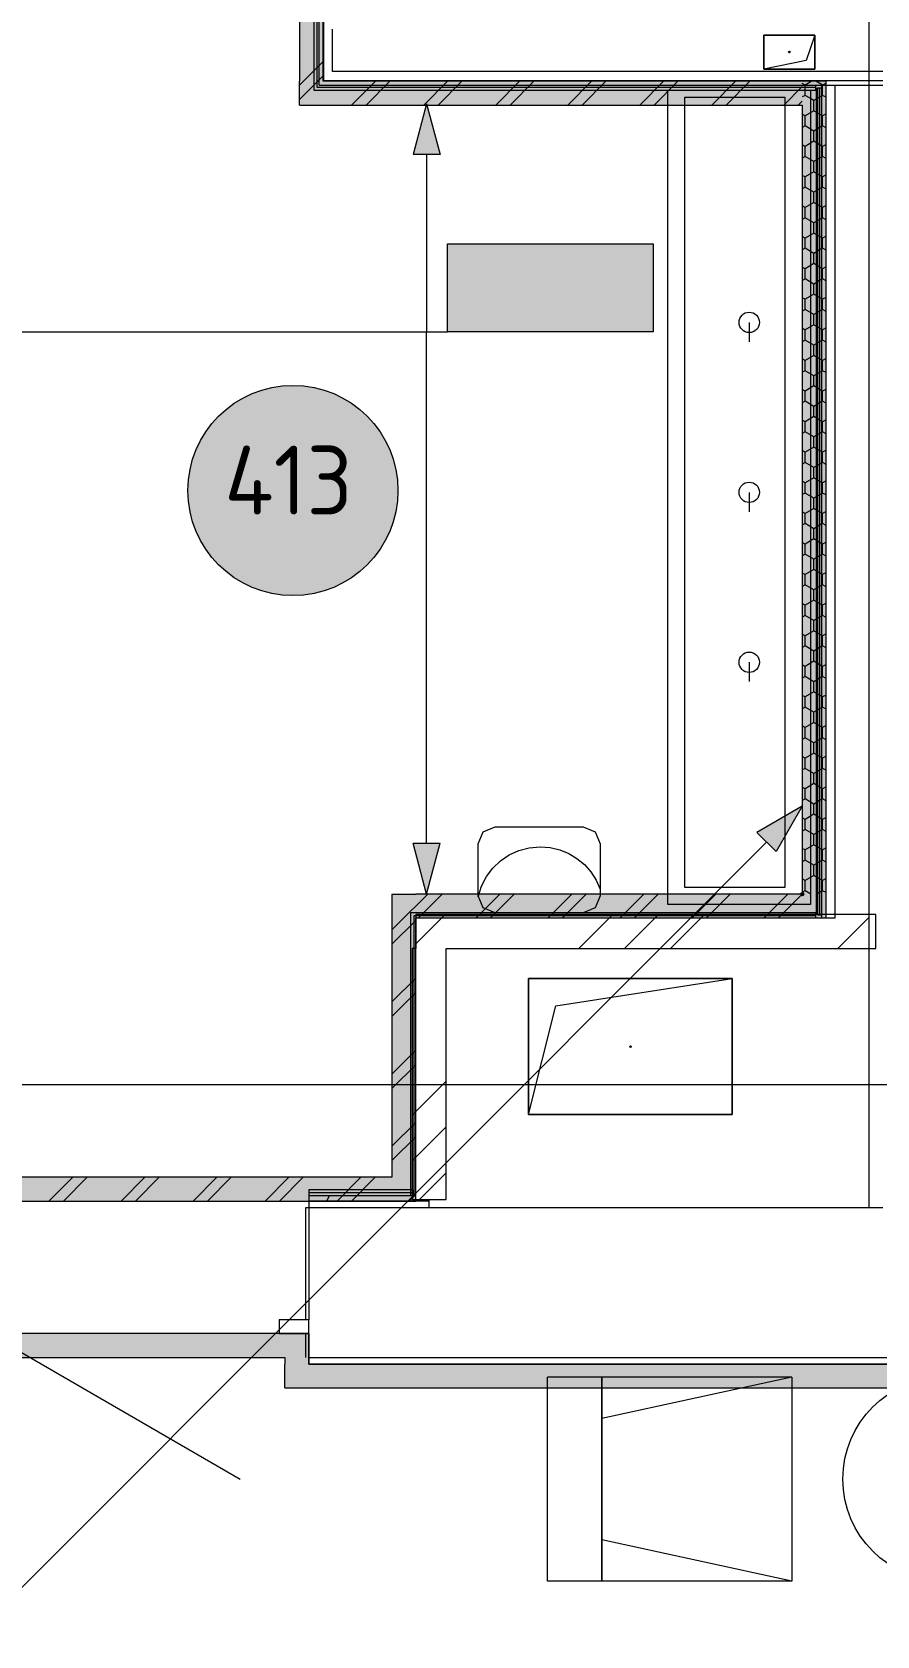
# Model space of a CAD drawing. Header units: millimetres. Extents: x 0 to 1189, y 0 to 841.
# Drawn here: x 694.48 to 719.36, y 401.15 to 448.33 of the extents above; entities that cross this region are included whole.
import ezdxf

# ---------------------------------------------------------------- set-up
doc = ezdxf.new("R2010")
doc.units = ezdxf.units.MM

msp = doc.modelspace()

# ---------------------------------------------------------------- hatches: boundary and pattern name
at = {"true_color": 0xcccccc}
h = msp.add_hatch(color=254, dxfattribs=at)
h.dxf.hatch_style = 2
h.paths.add_polyline_path([(702.350073, 448.677456), (703.050074, 448.677456), (703.050074, 446.887453), (702.350073, 446.887453)])
h = msp.add_hatch(color=254, dxfattribs=at)
h.dxf.hatch_style = 2
h.paths.add_polyline_path([(703.050074, 446.887453), (702.350073, 446.187452), (702.350073, 446.887453)])
h = msp.add_hatch(color=254, dxfattribs=at)
h.dxf.hatch_style = 2
h.paths.add_polyline_path([(703.050074, 446.887453), (703.050074, 446.187452), (702.350073, 446.187452)])
h = msp.add_hatch(color=254, dxfattribs=at)
h.dxf.hatch_style = 2
h.paths.add_polyline_path([(703.050074, 446.187452), (703.050074, 446.887453), (717.157096, 446.887453), (717.157096, 446.187452)])
at = {"true_color": 0xcae6ff}
h = msp.add_hatch(color=254, dxfattribs=at)
h.dxf.hatch_style = 2
h.paths.add_polyline_path([(717.157096, 446.187452), (717.157096, 446.887453), (717.857097, 446.887453)])
h = msp.add_hatch(color=254, dxfattribs=at)
h.dxf.hatch_style = 2
h.paths.add_polyline_path([(717.157096, 446.187452), (717.857097, 446.887453), (717.857097, 446.187452)])
at = {"true_color": 0x0077b0}
h = msp.add_hatch(color=144, dxfattribs=at)
h.dxf.hatch_style = 2
h.paths.add_polyline_path([(706.096079, 446.226452), (706.496079, 444.73345), (705.696078, 444.73345)])
at = {"true_color": 0xcae6ff}
h = msp.add_hatch(color=254, dxfattribs=at)
h.dxf.hatch_style = 2
h.paths.add_polyline_path([(717.157096, 446.187452), (717.857097, 446.187452), (717.857097, 422.973417), (717.157096, 422.973417)])
at = {"true_color": 0xffffff}
h = msp.add_hatch(color=7, dxfattribs=at)
h.dxf.hatch_style = 2
h.paths.add_polyline_path([(706.70908, 442.103446), (712.769089, 442.103446), (712.769089, 439.515442), (706.70908, 439.515442)])
h = msp.add_hatch(color=7, dxfattribs=at)
h.dxf.hatch_style = 2
h.paths.add_polyline_path([(706.70908, 442.103446), (712.769089, 442.103446), (712.769089, 439.515442), (706.70908, 439.515442)])
h = msp.add_hatch(color=7, dxfattribs=at)
h.dxf.hatch_style = 2
h.paths.add_polyline_path([(706.70908, 442.103446), (712.769089, 442.103446), (712.769089, 439.515442), (706.70908, 439.515442)])
at = {"true_color": 0x0077b0}
h = msp.add_hatch(color=144, dxfattribs=at)
h.dxf.hatch_style = 2
h.paths.add_polyline_path([(707.01273, 442.121523), (708.023107, 442.121523), (708.096832, 442.09596), (708.121775, 442.019548), (708.121775, 440.202191), (708.096832, 440.127433), (708.023107, 440.103524), (707.946695, 440.127433), (707.921133, 440.202191), (707.921133, 441.918125), (707.114153, 441.918125), (707.114153, 440.202191), (707.088866, 440.127433), (707.01273, 440.103524), (706.936593, 440.127433), (706.911306, 440.202191), (706.911306, 442.019548), (706.936593, 442.09596)])
h = msp.add_hatch(color=144, dxfattribs=at)
h.dxf.hatch_style = 2
h.paths.add_polyline_path([(707.01273, 442.121523), (708.023107, 442.121523), (708.096832, 442.09596), (708.121775, 442.019548), (708.121775, 440.202191), (708.096832, 440.127433), (708.023107, 440.103524), (707.946695, 440.127433), (707.921133, 440.202191), (707.921133, 441.918125), (707.114153, 441.918125), (707.114153, 440.202191), (707.088866, 440.127433), (707.01273, 440.103524), (706.936593, 440.127433), (706.911306, 440.202191), (706.911306, 442.019548), (706.936593, 442.09596)])
h = msp.add_hatch(color=144, dxfattribs=at)
h.dxf.hatch_style = 2
h.paths.add_polyline_path([(707.01273, 442.121523), (708.023107, 442.121523), (708.096832, 442.09596), (708.121775, 442.019548), (708.121775, 440.202191), (708.096832, 440.127433), (708.023107, 440.103524), (707.946695, 440.127433), (707.921133, 440.202191), (707.921133, 441.918125), (707.114153, 441.918125), (707.114153, 440.202191), (707.088866, 440.127433), (707.01273, 440.103524), (706.936593, 440.127433), (706.911306, 440.202191), (706.911306, 442.019548), (706.936593, 442.09596)])
h = msp.add_hatch(color=144, dxfattribs=at)
h.dxf.hatch_style = 2
h.paths.add_polyline_path([(708.52661, 440.202191), (708.52661, 442.019548), (708.551897, 442.09596), (708.628034, 442.121523), (708.704171, 442.09596), (708.729458, 442.019548), (708.729458, 441.313993), (709.536437, 441.313993), (709.536437, 442.019548), (709.561999, 442.09596), (709.638412, 442.121523), (709.712137, 442.09596), (709.737079, 442.019548), (709.737079, 440.202191), (709.712137, 440.127433), (709.638412, 440.103524), (709.561999, 440.127433), (709.536437, 440.202191), (709.536437, 441.111145), (708.729458, 441.111145), (708.729458, 440.202191), (708.704171, 440.127433), (708.628034, 440.103524), (708.551897, 440.127433)])
h = msp.add_hatch(color=144, dxfattribs=at)
h.dxf.hatch_style = 2
h.paths.add_polyline_path([(708.52661, 440.202191), (708.52661, 442.019548), (708.551897, 442.09596), (708.628034, 442.121523), (708.704171, 442.09596), (708.729458, 442.019548), (708.729458, 441.313993), (709.536437, 441.313993), (709.536437, 442.019548), (709.561999, 442.09596), (709.638412, 442.121523), (709.712137, 442.09596), (709.737079, 442.019548), (709.737079, 440.202191), (709.712137, 440.127433), (709.638412, 440.103524), (709.561999, 440.127433), (709.536437, 440.202191), (709.536437, 441.111145), (708.729458, 441.111145), (708.729458, 440.202191), (708.704171, 440.127433), (708.628034, 440.103524), (708.551897, 440.127433)])
h = msp.add_hatch(color=144, dxfattribs=at)
h.dxf.hatch_style = 2
h.paths.add_polyline_path([(708.52661, 440.202191), (708.52661, 442.019548), (708.551897, 442.09596), (708.628034, 442.121523), (708.704171, 442.09596), (708.729458, 442.019548), (708.729458, 441.313993), (709.536437, 441.313993), (709.536437, 442.019548), (709.561999, 442.09596), (709.638412, 442.121523), (709.712137, 442.09596), (709.737079, 442.019548), (709.737079, 440.202191), (709.712137, 440.127433), (709.638412, 440.103524), (709.561999, 440.127433), (709.536437, 440.202191), (709.536437, 441.111145), (708.729458, 441.111145), (708.729458, 440.202191), (708.704171, 440.127433), (708.628034, 440.103524), (708.551897, 440.127433)])
h = msp.add_hatch(color=144, dxfattribs=at)
h.dxf.hatch_style = 2
h.paths.add_polyline_path([(712.061661, 442.121523), (712.162094, 442.112488), (712.255345, 442.085212), (712.340637, 442.039435), (712.417195, 441.9749), (712.482161, 441.896817), (712.528885, 441.811189), (712.557109, 441.717706), (712.566574, 441.616059), (712.543423, 441.471847), (712.47397, 441.325568), (711.83897, 440.304166), (712.465151, 440.304166), (712.541287, 440.278604), (712.566574, 440.202191), (712.541287, 440.127433), (712.465151, 440.103524), (711.658172, 440.103524), (711.582035, 440.127433), (711.556748, 440.202191), (711.573285, 440.261723), (712.313015, 441.449592), (712.35098, 441.531998), (712.363727, 441.616059), (712.34223, 441.732985), (712.276084, 441.830481), (712.178588, 441.896627), (712.061661, 441.918125), (711.976964, 441.902294), (711.896297, 441.854735), (711.819351, 441.775343), (711.745815, 441.664014), (711.709435, 441.628461), (711.658172, 441.616059), (711.582035, 441.641621), (711.556748, 441.718033), (711.565016, 441.75717), (711.667112, 441.916652), (711.783573, 442.030504), (711.914917, 442.098777)])
h = msp.add_hatch(color=144, dxfattribs=at)
h.dxf.hatch_style = 2
h.paths.add_polyline_path([(712.061661, 442.121523), (712.162094, 442.112488), (712.255345, 442.085212), (712.340637, 442.039435), (712.417195, 441.9749), (712.482161, 441.896817), (712.528885, 441.811189), (712.557109, 441.717706), (712.566574, 441.616059), (712.543423, 441.471847), (712.47397, 441.325568), (711.83897, 440.304166), (712.465151, 440.304166), (712.541287, 440.278604), (712.566574, 440.202191), (712.541287, 440.127433), (712.465151, 440.103524), (711.658172, 440.103524), (711.582035, 440.127433), (711.556748, 440.202191), (711.573285, 440.261723), (712.313015, 441.449592), (712.35098, 441.531998), (712.363727, 441.616059), (712.34223, 441.732985), (712.276084, 441.830481), (712.178588, 441.896627), (712.061661, 441.918125), (711.976964, 441.902294), (711.896297, 441.854735), (711.819351, 441.775343), (711.745815, 441.664014), (711.709435, 441.628461), (711.658172, 441.616059), (711.582035, 441.641621), (711.556748, 441.718033), (711.565016, 441.75717), (711.667112, 441.916652), (711.783573, 442.030504), (711.914917, 442.098777)])
h = msp.add_hatch(color=144, dxfattribs=at)
h.dxf.hatch_style = 2
h.paths.add_polyline_path([(712.061661, 442.121523), (712.162094, 442.112488), (712.255345, 442.085212), (712.340637, 442.039435), (712.417195, 441.9749), (712.482161, 441.896817), (712.528885, 441.811189), (712.557109, 441.717706), (712.566574, 441.616059), (712.543423, 441.471847), (712.47397, 441.325568), (711.83897, 440.304166), (712.465151, 440.304166), (712.541287, 440.278604), (712.566574, 440.202191), (712.541287, 440.127433), (712.465151, 440.103524), (711.658172, 440.103524), (711.582035, 440.127433), (711.556748, 440.202191), (711.573285, 440.261723), (712.313015, 441.449592), (712.35098, 441.531998), (712.363727, 441.616059), (712.34223, 441.732985), (712.276084, 441.830481), (712.178588, 441.896627), (712.061661, 441.918125), (711.976964, 441.902294), (711.896297, 441.854735), (711.819351, 441.775343), (711.745815, 441.664014), (711.709435, 441.628461), (711.658172, 441.616059), (711.582035, 441.641621), (711.556748, 441.718033), (711.565016, 441.75717), (711.667112, 441.916652), (711.783573, 442.030504), (711.914917, 442.098777)])
h = msp.add_hatch(color=144, dxfattribs=at)
h.dxf.hatch_style = 2
h.paths.add_polyline_path([(711.050318, 440.605681), (710.243338, 440.605681), (710.167202, 440.631244), (710.141915, 440.707656), (710.167202, 440.783792), (710.243338, 440.809079), (711.050318, 440.809079), (711.126454, 440.783792), (711.151741, 440.707656), (711.126454, 440.631244)])
h = msp.add_hatch(color=144, dxfattribs=at)
h.dxf.hatch_style = 2
h.paths.add_polyline_path([(711.050318, 440.605681), (710.243338, 440.605681), (710.167202, 440.631244), (710.141915, 440.707656), (710.167202, 440.783792), (710.243338, 440.809079), (711.050318, 440.809079), (711.126454, 440.783792), (711.151741, 440.707656), (711.126454, 440.631244)])
h = msp.add_hatch(color=144, dxfattribs=at)
h.dxf.hatch_style = 2
h.paths.add_polyline_path([(711.050318, 440.605681), (710.243338, 440.605681), (710.167202, 440.631244), (710.141915, 440.707656), (710.167202, 440.783792), (710.243338, 440.809079), (711.050318, 440.809079), (711.126454, 440.783792), (711.151741, 440.707656), (711.126454, 440.631244)])
at = {"true_color": 0xffffff}
h = msp.add_hatch(color=7, dxfattribs=at)
edge = h.paths.add_edge_path()
edge.add_arc((702.158573, 434.845935), 3.093505, 0, 360)
at = {"true_color": 0x0077b0}
h = msp.add_hatch(color=144, dxfattribs=at)
h.dxf.hatch_style = 2
h.paths.add_polyline_path([(717.157096, 425.560421), (716.384094, 424.221419), (715.819094, 424.78742)])
h = msp.add_hatch(color=144, dxfattribs=at)
h.dxf.hatch_style = 2
h.paths.add_polyline_path([(706.096079, 422.973417), (705.696078, 424.466419), (706.496079, 424.466419)])
at = {"true_color": 0xcccccc}
h = msp.add_hatch(color=254, dxfattribs=at)
h.dxf.hatch_style = 2
h.paths.add_polyline_path([(705.075077, 422.973417), (705.775078, 422.973417), (705.775078, 422.273416)])
h = msp.add_hatch(color=254, dxfattribs=at)
h.dxf.hatch_style = 2
h.paths.add_polyline_path([(705.075077, 422.273416), (705.075077, 422.973417), (705.775078, 422.273416)])
h = msp.add_hatch(color=254, dxfattribs=at)
h.dxf.hatch_style = 2
h.paths.add_polyline_path([(717.157096, 422.973417), (717.157096, 422.273416), (705.775078, 422.273416), (705.775078, 422.973417)])
h = msp.add_hatch(color=7)
h.dxf.hatch_style = 2
h.paths.add_polyline_path([(717.111134, 423.016379), (717.092174, 422.970417), (717.111134, 422.924455), (717.157096, 422.905496), (717.203058, 422.924455), (717.224017, 422.972417), (717.205058, 423.018379), (717.159096, 423.037338)])
h = msp.add_hatch(color=7)
h.dxf.hatch_style = 2
h.paths.add_polyline_path([(717.113134, 423.018379), (717.094174, 422.972417), (717.113134, 422.926455), (717.159096, 422.907496), (717.205058, 422.926455), (717.225017, 422.973417), (717.206058, 423.019379), (717.160096, 423.038338)])
h = msp.add_hatch(color=254, dxfattribs=at)
h.dxf.hatch_style = 2
h.paths.add_polyline_path([(717.157096, 422.973417), (717.857097, 422.973417), (717.857097, 422.273416)])
h = msp.add_hatch(color=254, dxfattribs=at)
h.dxf.hatch_style = 2
h.paths.add_polyline_path([(717.157096, 422.273416), (717.157096, 422.973417), (717.857097, 422.273416)])
h = msp.add_hatch(color=254, dxfattribs=at)
h.dxf.hatch_style = 2
h.paths.add_polyline_path([(705.075077, 422.273416), (705.775078, 422.273416), (705.775078, 414.641404), (705.075077, 414.641404)])
h = msp.add_hatch(color=254, dxfattribs=at)
h.dxf.hatch_style = 2
h.paths.add_polyline_path([(705.075077, 414.641404), (705.075077, 413.941403), (690.888056, 413.941403), (690.880056, 414.641404)])
h = msp.add_hatch(color=254, dxfattribs=at)
h.dxf.hatch_style = 2
h.paths.add_polyline_path([(705.075077, 414.641404), (705.775078, 414.641404), (705.775078, 413.941403)])
h = msp.add_hatch(color=254, dxfattribs=at)
h.dxf.hatch_style = 2
h.paths.add_polyline_path([(705.075077, 413.941403), (705.075077, 414.641404), (705.775078, 413.941403)])
at = {"true_color": 0xf1d696}
h = msp.add_hatch(color=41, dxfattribs=at)
h.dxf.hatch_style = 2
h.paths.add_polyline_path([(693.023059, 409.341396), (693.023059, 410.041397), (701.923072, 410.041397), (701.923072, 409.341396)])
h = msp.add_hatch(color=41, dxfattribs=at)
h.dxf.hatch_style = 2
h.paths.add_polyline_path([(701.923072, 409.341396), (701.923072, 410.041397), (702.623073, 410.041397)])
h = msp.add_hatch(color=41, dxfattribs=at)
h.dxf.hatch_style = 2
h.paths.add_polyline_path([(701.923072, 409.341396), (702.623073, 410.041397), (702.623073, 409.341396)])
h = msp.add_hatch(color=41, dxfattribs=at)
h.dxf.hatch_style = 2
h.paths.add_polyline_path([(701.923072, 409.341396), (702.623073, 409.341396), (702.623073, 409.141396), (701.923072, 409.141396)])
h = msp.add_hatch(color=41, dxfattribs=at)
h.dxf.hatch_style = 2
h.paths.add_polyline_path([(702.623073, 409.141396), (701.923072, 408.441395), (701.923072, 409.141396)])
h = msp.add_hatch(color=41, dxfattribs=at)
h.dxf.hatch_style = 2
h.paths.add_polyline_path([(702.623073, 409.141396), (702.623073, 408.441395), (701.923072, 408.441395)])
h = msp.add_hatch(color=41, dxfattribs=at)
h.dxf.hatch_style = 2
h.paths.add_polyline_path([(702.623073, 408.441395), (702.623073, 409.141396), (770.009176, 409.141396), (770.009176, 408.441395)])

# ---------------------------------------------------------------- linework, layer by layer
at = {"color": 7, "lineweight": 0}
for points in [[(719.127099, 413.741403), (719.127099, 488.534517)], [(702.350073, 449.377457), (702.350073, 446.887453)], [(702.777074, 448.970457), (702.777074, 446.620453)], [(702.867074, 448.880456), (702.867074, 446.710453)], [(702.927074, 446.770453), (702.927074, 448.820456)], [(703.050074, 446.887453), (703.050074, 448.677456)], [(703.057074, 448.690456), (703.057074, 446.900453)], [(703.327075, 447.170454), (703.327075, 448.420456)], [(716.027094, 447.247454), (716.027094, 448.247456)], [(716.027094, 448.247456), (717.527096, 448.247456)], [(717.527096, 448.247456), (716.027094, 448.247456)], [(716.027094, 448.247456), (716.027094, 447.247454)], [(717.527096, 448.247456), (717.277096, 447.497454)], [(717.527096, 448.247456), (717.527096, 447.247454)], [(717.527096, 447.247454), (717.527096, 448.247456)], [(702.466073, 446.887453), (703.050074, 447.471454)], [(717.277096, 447.497454), (716.027094, 447.247454)], [(716.752095, 447.747455), (716.777095, 447.772455), (716.802095, 447.747455)], [(716.752095, 447.747455), (716.765095, 447.768455)], [(716.802095, 447.747455), (716.777095, 447.722455), (716.752095, 447.747455)], [(716.801095, 447.740455), (716.777095, 447.722455), (716.765095, 447.725455)], [(716.777095, 447.772455), (716.801095, 447.753455)], [(702.350073, 446.347453), (702.890074, 446.887453)], [(702.350073, 446.771453), (702.466073, 446.887453)], [(702.350073, 446.187452), (702.350073, 446.887453)], [(702.890074, 446.887453), (703.050074, 447.047454)], [(717.157096, 446.887453), (703.050074, 446.887453)], [(719.527099, 446.900453), (703.057074, 446.900453)], [(719.527099, 447.170454), (703.327075, 447.170454)], [(703.887075, 446.187452), (704.587076, 446.887453)], [(704.312076, 446.187452), (705.012077, 446.887453)], [(706.009079, 446.187452), (706.70908, 446.887453)], [(706.433079, 446.187452), (707.13308, 446.887453)], [(708.130082, 446.187452), (708.830083, 446.887453)], [(708.554083, 446.187452), (709.254084, 446.887453)], [(710.251085, 446.187452), (710.951086, 446.887453)], [(710.676086, 446.187452), (711.376087, 446.887453)], [(712.373088, 446.187452), (713.073089, 446.887453)], [(712.797089, 446.187452), (713.49709, 446.887453)], [(714.494092, 446.187452), (715.194093, 446.887453)], [(714.918092, 446.187452), (715.618093, 446.887453)], [(717.527096, 447.247454), (716.027094, 447.247454)], [(716.027094, 447.247454), (717.527096, 447.247454)], [(717.857097, 446.887453), (717.157096, 446.887453)], [(717.439096, 446.887453), (717.239096, 446.771453)], [(717.748097, 446.777453), (717.558096, 446.887453)], [(717.857097, 422.973417), (717.857097, 446.887453)], [(702.777074, 446.620453), (717.552096, 446.620453)], [(702.867074, 446.710453), (717.552096, 446.710453)], [(702.927074, 446.770453), (719.527099, 446.770453)], [(713.19609, 422.667416), (713.19609, 446.620453)], [(713.69609, 423.167417), (713.69609, 446.417453)], [(713.69609, 446.417453), (716.646095, 446.417453)], [(716.615095, 446.187452), (717.157096, 446.729453)], [(716.646095, 446.417453), (716.646095, 423.167417)], [(717.239096, 446.771453), (717.157096, 446.818453)], [(717.239096, 446.471453), (717.157096, 446.424453)], [(717.239096, 446.471453), (717.239096, 446.771453)], [(717.367096, 446.397453), (717.239096, 446.471453)], [(717.498096, 446.321453), (717.367096, 446.397453)], [(717.396096, 446.621453), (717.396096, 422.667416)], [(717.758097, 446.471453), (717.498096, 446.321453)], [(717.552096, 446.620453), (717.552096, 446.770453)], [(717.552096, 446.620453), (717.577096, 446.620453)], [(717.577096, 422.373416), (717.577096, 446.680453)], [(717.577096, 446.680453), (717.607096, 446.680453)], [(717.727097, 446.680453), (717.607096, 446.680453)], [(717.607096, 446.680453), (717.607096, 422.363416)], [(717.667096, 446.680453), (717.667096, 422.363416)], [(717.727097, 446.770453), (717.727097, 422.273416)], [(717.758097, 446.771453), (717.748097, 446.777453)], [(717.857097, 446.829453), (717.758097, 446.771453)], [(717.758097, 446.471453), (717.758097, 446.771453)], [(717.857097, 446.414453), (717.758097, 446.471453)], [(717.857097, 422.273416), (717.857097, 446.770453)], [(718.127097, 422.273416), (718.127097, 446.770453)], [(702.350073, 446.187452), (717.157096, 446.187452)], [(717.040095, 446.187452), (717.157096, 446.305453)], [(717.157096, 446.187452), (717.157096, 422.973417)], [(717.498096, 446.021452), (717.239096, 445.871452)], [(717.498096, 446.187452), (717.498096, 446.321453)], [(717.498096, 446.021452), (717.498096, 446.187452)], [(717.758097, 445.871452), (717.498096, 446.021452)], [(717.857097, 445.929452), (717.758097, 445.871452)], [(717.239096, 445.871452), (717.157096, 445.918452)], [(717.239096, 445.571451), (717.157096, 445.524451)], [(717.239096, 445.571451), (717.239096, 445.871452)], [(717.498096, 445.421451), (717.239096, 445.571451)], [(717.758097, 445.571451), (717.498096, 445.421451)], [(717.758097, 445.571451), (717.758097, 445.871452)], [(717.857097, 445.514451), (717.758097, 445.571451)], [(717.239096, 444.971451), (717.157096, 445.018451)], [(717.498096, 445.121451), (717.239096, 444.971451)], [(717.498096, 445.121451), (717.498096, 445.421451)], [(717.758097, 444.971451), (717.498096, 445.121451)], [(717.857097, 445.029451), (717.758097, 444.971451)], [(717.239096, 444.67145), (717.157096, 444.62445)], [(717.239096, 444.67145), (717.239096, 444.971451)], [(717.498096, 444.52145), (717.239096, 444.67145)], [(717.758097, 444.67145), (717.498096, 444.52145)], [(717.498096, 444.221449), (717.498096, 444.52145)], [(717.758097, 444.67145), (717.758097, 444.971451)], [(717.857097, 444.61445), (717.758097, 444.67145)], [(717.239096, 444.071449), (717.157096, 444.118449)], [(717.498096, 444.221449), (717.239096, 444.071449)], [(717.239096, 443.771449), (717.239096, 444.071449)], [(717.758097, 444.071449), (717.498096, 444.221449)], [(717.857097, 444.129449), (717.758097, 444.071449)], [(717.758097, 443.771449), (717.758097, 444.071449)], [(717.239096, 443.771449), (717.157096, 443.724449)], [(717.498096, 443.621448), (717.239096, 443.771449)], [(717.758097, 443.771449), (717.498096, 443.621448)], [(717.498096, 443.321448), (717.498096, 443.621448)], [(717.857097, 443.714449), (717.758097, 443.771449)], [(717.239096, 443.171448), (717.157096, 443.218448)], [(717.498096, 443.321448), (717.239096, 443.171448)], [(717.239096, 442.871447), (717.239096, 443.171448)], [(717.758097, 443.171448), (717.498096, 443.321448)], [(717.857097, 443.229448), (717.758097, 443.171448)], [(717.758097, 442.871447), (717.758097, 443.171448)], [(717.239096, 442.871447), (717.157096, 442.824447)], [(717.498096, 442.721447), (717.239096, 442.871447)], [(717.758097, 442.871447), (717.498096, 442.721447)], [(717.498096, 442.421447), (717.498096, 442.721447)], [(717.857097, 442.814447), (717.758097, 442.871447)], [(717.239096, 442.271446), (717.157096, 442.318446)], [(717.498096, 442.421447), (717.239096, 442.271446)], [(717.239096, 441.971446), (717.239096, 442.271446)], [(717.758097, 442.271446), (717.498096, 442.421447)], [(717.857097, 442.329446), (717.758097, 442.271446)], [(717.758097, 441.971446), (717.758097, 442.271446)], [(717.239096, 441.971446), (717.157096, 441.924446)], [(717.498096, 441.821446), (717.239096, 441.971446)], [(717.758097, 441.971446), (717.498096, 441.821446)], [(717.498096, 441.521445), (717.498096, 441.821446)], [(717.857097, 441.914446), (717.758097, 441.971446)], [(717.239096, 441.371445), (717.157096, 441.418445)], [(717.498096, 441.521445), (717.239096, 441.371445)], [(717.239096, 441.071445), (717.239096, 441.371445)], [(717.758097, 441.371445), (717.498096, 441.521445)], [(717.857097, 441.429445), (717.758097, 441.371445)], [(717.758097, 441.071445), (717.758097, 441.371445)], [(717.239096, 441.071445), (717.157096, 441.024444)], [(717.498096, 440.921444), (717.239096, 441.071445)], [(717.758097, 441.071445), (717.498096, 440.921444)], [(717.498096, 440.621444), (717.498096, 440.921444)], [(717.857097, 441.014444), (717.758097, 441.071445)], [(717.239096, 440.471444), (717.157096, 440.518444)], [(717.498096, 440.621444), (717.239096, 440.471444)], [(717.239096, 440.171443), (717.239096, 440.471444)], [(717.758097, 440.471444), (717.498096, 440.621444)], [(717.857097, 440.529444), (717.758097, 440.471444)], [(717.758097, 440.171443), (717.758097, 440.471444)], [(715.596093, 439.792443), (715.596093, 439.222442)], [(717.239096, 440.171443), (717.157096, 440.124443)], [(717.498096, 440.021443), (717.239096, 440.171443)], [(717.758097, 440.171443), (717.498096, 440.021443)], [(717.498096, 439.721442), (717.498096, 440.021443)], [(717.857097, 440.114443), (717.758097, 440.171443)], [(717.239096, 439.571442), (717.157096, 439.618442)], [(717.498096, 439.721442), (717.239096, 439.571442)], [(717.239096, 439.271442), (717.239096, 439.571442)], [(717.758097, 439.571442), (717.498096, 439.721442)], [(717.857097, 439.629442), (717.758097, 439.571442)], [(717.758097, 439.271442), (717.758097, 439.571442)], [(717.239096, 439.271442), (717.157096, 439.224442)], [(717.498096, 439.121442), (717.239096, 439.271442)], [(717.758097, 439.271442), (717.498096, 439.121442)], [(717.498096, 438.821441), (717.498096, 439.121442)], [(717.857097, 439.214442), (717.758097, 439.271442)], [(717.239096, 438.671441), (717.157096, 438.718441)], [(717.498096, 438.821441), (717.239096, 438.671441)], [(717.239096, 438.37144), (717.239096, 438.671441)], [(717.758097, 438.671441), (717.498096, 438.821441)], [(717.857097, 438.729441), (717.758097, 438.671441)], [(717.758097, 438.37144), (717.758097, 438.671441)], [(699.065068, 434.845435), (699.081039, 435.161817), (699.127916, 435.469051), (699.204142, 435.765583), (699.308162, 436.049859), (699.438421, 436.320324), (699.593362, 436.575424), (699.77143, 436.813605), (699.971069, 437.033313), (700.190725, 437.232994), (700.42884, 437.411093), (700.683859, 437.566057), (700.954227, 437.69633), (701.238388, 437.800359), (701.534787, 437.87659), (701.841867, 437.923468), (702.158073, 437.93944), (702.474455, 437.923468), (702.781689, 437.87659), (703.078221, 437.800359), (703.362496, 437.69633), (703.632961, 437.566057), (703.888062, 437.411093), (704.126243, 437.232994), (704.345951, 437.033313), (704.545632, 436.813605), (704.723731, 436.575424), (704.878694, 436.320324), (705.008968, 436.049859), (705.112997, 435.765583), (705.189228, 435.469051), (705.236106, 435.161817), (705.252077, 434.845435)], [(717.239096, 438.37144), (717.157096, 438.32444)], [(717.498096, 438.22144), (717.239096, 438.37144)], [(717.498096, 437.92144), (717.239096, 437.77144)], [(717.758097, 438.37144), (717.498096, 438.22144)], [(717.498096, 437.92144), (717.498096, 438.22144)], [(717.758097, 437.77144), (717.498096, 437.92144)], [(717.857097, 438.31444), (717.758097, 438.37144)], [(717.239096, 437.77144), (717.157096, 437.81844)], [(717.239096, 437.471439), (717.157096, 437.424439)], [(717.239096, 437.471439), (717.239096, 437.77144)], [(717.498096, 437.321439), (717.239096, 437.471439)], [(717.758097, 437.471439), (717.498096, 437.321439)], [(717.857097, 437.82944), (717.758097, 437.77144)], [(717.758097, 437.471439), (717.758097, 437.77144)], [(717.857097, 437.414439), (717.758097, 437.471439)], [(717.498096, 437.021438), (717.239096, 436.871438)], [(717.498096, 437.021438), (717.498096, 437.321439)], [(717.758097, 436.871438), (717.498096, 437.021438)], [(717.239096, 436.871438), (717.157096, 436.918438)], [(717.239096, 436.571438), (717.157096, 436.524438)], [(717.239096, 436.571438), (717.239096, 436.871438)], [(717.498096, 436.421437), (717.239096, 436.571438)], [(717.758097, 436.571438), (717.498096, 436.421437)], [(717.857097, 436.929438), (717.758097, 436.871438)], [(717.758097, 436.571438), (717.758097, 436.871438)], [(717.857097, 436.514438), (717.758097, 436.571438)], [(717.239096, 435.971437), (717.157096, 436.018437)], [(717.498096, 436.121437), (717.239096, 435.971437)], [(717.498096, 436.121437), (717.498096, 436.421437)], [(717.758097, 435.971437), (717.498096, 436.121437)], [(717.857097, 436.029437), (717.758097, 435.971437)], [(717.239096, 435.671436), (717.157096, 435.624436)], [(717.239096, 435.671436), (717.239096, 435.971437)], [(717.498096, 435.521436), (717.239096, 435.671436)], [(717.758097, 435.671436), (717.498096, 435.521436)], [(717.758097, 435.671436), (717.758097, 435.971437)], [(717.857097, 435.614436), (717.758097, 435.671436)], [(717.239096, 435.071435), (717.157096, 435.118435)], [(717.498096, 435.221436), (717.239096, 435.071435)], [(717.239096, 434.771435), (717.239096, 435.071435)], [(717.498096, 435.221436), (717.498096, 435.521436)], [(717.758097, 435.071435), (717.498096, 435.221436)], [(717.857097, 435.129435), (717.758097, 435.071435)], [(717.758097, 434.771435), (717.758097, 435.071435)], [(705.252077, 434.845435), (705.236106, 434.529229), (705.189228, 434.222149), (705.112997, 433.925751), (705.008968, 433.641589), (704.878694, 433.371221), (704.723731, 433.116202), (704.545632, 432.878087), (704.345951, 432.658432), (704.126243, 432.458792), (703.888062, 432.280724), (703.632961, 432.125783), (703.362496, 431.995524), (703.078221, 431.891504), (702.781689, 431.815278), (702.474455, 431.768402), (702.158073, 431.75243), (701.841867, 431.768402), (701.534787, 431.815278), (701.238388, 431.891504), (700.954227, 431.995524), (700.683859, 432.125783), (700.42884, 432.280724), (700.190725, 432.458792), (699.971069, 432.658432), (699.77143, 432.878087), (699.593362, 433.116202), (699.438421, 433.371221), (699.308162, 433.641589), (699.204142, 433.925751), (699.127916, 434.222149), (699.081039, 434.529229), (699.065068, 434.845435)], [(715.596093, 434.792435), (715.596093, 434.222434)], [(717.239096, 434.771435), (717.157096, 434.724435)], [(717.498096, 434.621435), (717.239096, 434.771435)], [(717.758097, 434.771435), (717.498096, 434.621435)], [(717.498096, 434.321434), (717.498096, 434.621435)], [(717.857097, 434.714435), (717.758097, 434.771435)], [(717.239096, 434.171434), (717.157096, 434.218434)], [(717.498096, 434.321434), (717.239096, 434.171434)], [(717.239096, 433.871434), (717.239096, 434.171434)], [(717.758097, 434.171434), (717.498096, 434.321434)], [(717.857097, 434.229434), (717.758097, 434.171434)], [(717.758097, 433.871434), (717.758097, 434.171434)], [(717.239096, 433.871434), (717.157096, 433.824433)], [(717.498096, 433.721433), (717.239096, 433.871434)], [(717.758097, 433.871434), (717.498096, 433.721433)], [(717.498096, 433.421433), (717.498096, 433.721433)], [(717.857097, 433.814433), (717.758097, 433.871434)], [(717.239096, 433.271433), (717.157096, 433.318433)], [(717.498096, 433.421433), (717.239096, 433.271433)], [(717.239096, 432.971432), (717.239096, 433.271433)], [(717.758097, 433.271433), (717.498096, 433.421433)], [(717.857097, 433.329433), (717.758097, 433.271433)], [(717.758097, 432.971432), (717.758097, 433.271433)], [(717.239096, 432.971432), (717.157096, 432.924432)], [(717.498096, 432.821432), (717.239096, 432.971432)], [(717.758097, 432.971432), (717.498096, 432.821432)], [(717.498096, 432.521431), (717.498096, 432.821432)], [(717.857097, 432.914432), (717.758097, 432.971432)], [(717.239096, 432.371431), (717.157096, 432.418431)], [(717.498096, 432.521431), (717.239096, 432.371431)], [(717.239096, 432.071431), (717.239096, 432.371431)], [(717.758097, 432.371431), (717.498096, 432.521431)], [(717.857097, 432.429431), (717.758097, 432.371431)], [(717.758097, 432.071431), (717.758097, 432.371431)], [(717.239096, 432.071431), (717.157096, 432.024431)], [(717.498096, 431.921431), (717.239096, 432.071431)], [(717.758097, 432.071431), (717.498096, 431.921431)], [(717.498096, 431.62143), (717.498096, 431.921431)], [(717.857097, 432.014431), (717.758097, 432.071431)], [(717.239096, 431.47143), (717.157096, 431.51843)], [(717.498096, 431.62143), (717.239096, 431.47143)], [(717.239096, 431.171429), (717.239096, 431.47143)], [(717.758097, 431.47143), (717.498096, 431.62143)], [(717.857097, 431.52943), (717.758097, 431.47143)], [(717.758097, 431.171429), (717.758097, 431.47143)], [(717.239096, 431.171429), (717.157096, 431.124429)], [(717.498096, 431.021429), (717.239096, 431.171429)], [(717.758097, 431.171429), (717.498096, 431.021429)], [(717.498096, 430.721429), (717.498096, 431.021429)], [(717.857097, 431.114429), (717.758097, 431.171429)], [(717.239096, 430.571429), (717.157096, 430.618429)], [(717.498096, 430.721429), (717.239096, 430.571429)], [(717.239096, 430.271428), (717.239096, 430.571429)], [(717.758097, 430.571429), (717.498096, 430.721429)], [(717.857097, 430.629429), (717.758097, 430.571429)], [(717.758097, 430.271428), (717.758097, 430.571429)], [(717.239096, 430.271428), (717.157096, 430.224428)], [(717.498096, 430.121428), (717.239096, 430.271428)], [(717.758097, 430.271428), (717.498096, 430.121428)], [(717.498096, 429.821427), (717.498096, 430.121428)], [(717.857097, 430.214428), (717.758097, 430.271428)], [(715.596093, 429.792427), (715.596093, 429.222426)], [(717.239096, 429.671427), (717.157096, 429.718427)], [(717.498096, 429.821427), (717.239096, 429.671427)], [(717.239096, 429.371427), (717.239096, 429.671427)], [(717.758097, 429.671427), (717.498096, 429.821427)], [(717.857097, 429.729427), (717.758097, 429.671427)], [(717.758097, 429.371427), (717.758097, 429.671427)], [(717.239096, 429.371427), (717.157096, 429.324427)], [(717.498096, 429.221426), (717.239096, 429.371427)], [(717.758097, 429.371427), (717.498096, 429.221426)], [(717.498096, 428.921426), (717.498096, 429.221426)], [(717.857097, 429.314427), (717.758097, 429.371427)], [(717.239096, 428.771426), (717.157096, 428.818426)], [(717.239096, 428.471425), (717.157096, 428.424425)], [(717.498096, 428.921426), (717.239096, 428.771426)], [(717.239096, 428.471425), (717.239096, 428.771426)], [(717.498096, 428.321425), (717.239096, 428.471425)], [(717.758097, 428.771426), (717.498096, 428.921426)], [(717.758097, 428.471425), (717.498096, 428.321425)], [(717.857097, 428.829426), (717.758097, 428.771426)], [(717.758097, 428.471425), (717.758097, 428.771426)], [(717.857097, 428.414425), (717.758097, 428.471425)], [(717.498096, 428.021425), (717.239096, 427.871424)], [(717.498096, 428.021425), (717.498096, 428.321425)], [(717.758097, 427.871424), (717.498096, 428.021425)], [(717.239096, 427.871424), (717.157096, 427.918424)], [(717.239096, 427.571424), (717.157096, 427.524424)], [(717.239096, 427.571424), (717.239096, 427.871424)], [(717.498096, 427.421424), (717.239096, 427.571424)], [(717.758097, 427.571424), (717.498096, 427.421424)], [(717.857097, 427.929424), (717.758097, 427.871424)], [(717.758097, 427.571424), (717.758097, 427.871424)], [(717.857097, 427.514424), (717.758097, 427.571424)], [(717.498096, 427.121423), (717.239096, 426.971423)], [(717.498096, 427.121423), (717.498096, 427.421424)], [(717.758097, 426.971423), (717.498096, 427.121423)], [(717.239096, 426.971423), (717.157096, 427.018423)], [(717.239096, 426.671423), (717.157096, 426.624422)], [(717.239096, 426.671423), (717.239096, 426.971423)], [(717.498096, 426.521422), (717.239096, 426.671423)], [(717.758097, 426.671423), (717.498096, 426.521422)], [(717.857097, 427.029423), (717.758097, 426.971423)], [(717.758097, 426.671423), (717.758097, 426.971423)], [(717.857097, 426.614422), (717.758097, 426.671423)], [(717.239096, 426.071422), (717.157096, 426.118422)], [(717.498096, 426.221422), (717.239096, 426.071422)], [(717.498096, 426.221422), (717.498096, 426.521422)], [(717.758097, 426.071422), (717.498096, 426.221422)], [(717.857097, 426.129422), (717.758097, 426.071422)], [(717.239096, 425.771421), (717.157096, 425.724421)], [(717.239096, 425.771421), (717.239096, 426.071422)], [(717.498096, 425.621421), (717.239096, 425.771421)], [(717.758097, 425.771421), (717.498096, 425.621421)], [(717.758097, 425.771421), (717.758097, 426.071422)], [(717.857097, 425.714421), (717.758097, 425.771421)], [(717.239096, 425.17142), (717.157096, 425.21842)], [(717.498096, 425.32142), (717.239096, 425.17142)], [(717.239096, 424.87142), (717.239096, 425.17142)], [(717.498096, 425.32142), (717.498096, 425.621421)], [(717.758097, 425.17142), (717.498096, 425.32142)], [(717.857097, 425.22942), (717.758097, 425.17142)], [(717.758097, 424.87142), (717.758097, 425.17142)], [(717.239096, 424.87142), (717.157096, 424.82442)], [(717.498096, 424.72142), (717.239096, 424.87142)], [(717.758097, 424.87142), (717.498096, 424.72142)], [(717.498096, 424.421419), (717.498096, 424.72142)], [(717.857097, 424.81442), (717.758097, 424.87142)], [(717.239096, 424.271419), (717.157096, 424.318419)], [(717.498096, 424.421419), (717.239096, 424.271419)], [(717.239096, 423.971418), (717.239096, 424.271419)], [(717.758097, 424.271419), (717.498096, 424.421419)], [(717.857097, 424.329419), (717.758097, 424.271419)], [(717.758097, 423.971418), (717.758097, 424.271419)], [(717.239096, 423.971418), (717.157096, 423.924418)], [(717.498096, 423.821418), (717.239096, 423.971418)], [(717.758097, 423.971418), (717.498096, 423.821418)], [(717.498096, 423.521418), (717.498096, 423.821418)], [(717.857097, 423.914418), (717.758097, 423.971418)], [(717.239096, 423.371418), (717.157096, 423.418418)], [(717.498096, 423.521418), (717.239096, 423.371418)], [(717.239096, 423.071417), (717.239096, 423.371418)], [(717.758097, 423.371418), (717.498096, 423.521418)], [(717.857097, 423.429418), (717.758097, 423.371418)], [(717.758097, 423.071417), (717.758097, 423.371418)], [(705.075077, 422.973417), (705.775078, 422.973417)], [(705.075077, 422.973417), (705.075077, 414.641404)], [(705.775078, 422.619416), (706.129079, 422.973417)], [(717.157096, 422.973417), (705.775078, 422.973417)], [(705.853078, 422.273416), (706.553079, 422.973417)], [(707.550081, 422.273416), (708.250082, 422.973417)], [(707.975082, 422.273416), (708.675083, 422.973417)], [(709.672084, 422.273416), (710.372085, 422.973417)], [(710.096085, 422.273416), (710.796086, 422.973417)], [(711.793087, 422.273416), (712.493089, 422.973417)], [(712.217088, 422.273416), (712.917089, 422.973417)], [(716.646095, 423.167417), (713.69609, 423.167417)], [(713.914091, 422.273416), (714.614092, 422.973417)], [(714.339091, 422.273416), (715.039092, 422.973417)], [(716.036094, 422.273416), (716.736095, 422.973417)], [(716.460095, 422.273416), (717.157096, 422.970417)], [(717.239096, 423.071417), (717.157096, 423.024417)], [(717.409096, 422.973417), (717.239096, 423.071417)], [(717.758097, 423.071417), (717.588096, 422.973417)], [(717.857097, 423.014417), (717.758097, 423.071417)], [(717.857097, 422.273416), (717.857097, 422.973417)], [(705.429078, 422.273416), (705.602078, 422.446416)], [(705.602078, 422.446416), (705.775078, 422.619416)], [(705.625078, 422.423416), (705.625078, 414.106403)], [(717.552096, 422.423416), (705.625078, 422.423416)], [(705.715078, 422.333416), (705.715078, 414.106403)], [(717.552096, 422.333416), (705.715078, 422.333416)], [(705.775078, 421.507415), (706.64108, 422.373416)], [(719.327099, 422.373416), (705.775078, 422.373416)], [(705.775078, 422.373416), (705.775078, 421.373414)], [(710.575086, 421.373414), (711.575087, 422.373416)], [(711.925088, 421.373414), (712.925089, 422.373416)], [(717.396096, 422.667416), (713.19609, 422.667416)], [(713.27409, 421.373414), (714.274091, 422.373416)], [(717.552096, 422.273416), (717.552096, 422.423416)], [(717.577096, 422.423416), (717.552096, 422.423416)], [(717.607096, 422.363416), (717.727097, 422.363416)], [(719.327099, 421.373414), (719.327099, 422.373416)], [(705.075077, 421.919415), (705.429078, 422.273416)], [(705.075077, 421.495415), (705.775078, 422.195416)], [(705.775078, 422.273416), (717.552096, 422.273416)], [(705.775078, 414.641404), (705.775078, 422.273416)], [(705.775078, 422.273416), (717.857097, 422.273416)], [(717.727097, 422.273416), (718.127097, 422.273416)], [(718.209097, 421.373414), (719.127099, 422.292416)], [(705.673078, 421.373414), (705.673078, 413.988403)], [(705.775078, 421.373414), (705.673078, 421.373414)], [(705.775078, 414.106403), (705.775078, 421.373414)], [(706.67308, 413.988403), (706.67308, 421.373414)], [(706.67308, 421.373414), (719.327099, 421.373414)], [(705.075077, 419.797412), (705.775078, 420.497413)], [(709.098083, 416.486407), (709.098083, 420.486413)], [(709.098083, 420.486413), (715.098093, 420.486413)], [(715.098093, 420.486413), (709.098083, 420.486413)], [(709.098083, 420.486413), (709.098083, 416.486407)], [(709.898085, 419.686412), (715.098093, 420.486413)], [(715.098093, 420.486413), (715.098093, 416.486407)], [(715.098093, 416.486407), (715.098093, 420.486413)], [(705.075077, 419.373411), (705.775078, 420.073412)], [(709.098083, 416.486407), (709.898085, 419.686412)], [(705.075077, 417.676409), (705.775078, 418.37641)], [(712.073088, 418.48641), (712.098088, 418.51141), (712.123088, 418.48641)], [(712.123088, 418.48641), (712.098088, 418.46141), (712.073088, 418.48641)], [(712.074088, 418.49241), (712.098088, 418.51141), (712.110088, 418.50841)], [(712.098088, 418.46141), (712.074088, 418.47941)], [(712.123088, 418.48641), (712.110088, 418.46441)], [(705.075077, 417.252408), (705.775078, 417.952409)], [(202.529309, 417.371408), (863.72632, 417.371408)], [(705.673078, 416.470407), (706.67308, 417.470408)], [(705.075077, 415.555406), (705.775078, 416.255407)], [(715.098093, 416.486407), (709.098083, 416.486407)], [(709.098083, 416.486407), (715.098093, 416.486407)], [(705.075077, 415.131405), (705.775078, 415.831406)], [(705.673078, 415.121405), (706.67308, 416.121406)], [(705.075077, 414.641404), (690.880056, 414.641404)], [(694.975062, 413.941403), (695.675063, 414.641404)], [(695.400062, 413.941403), (696.100063, 414.641404)], [(697.097065, 413.941403), (697.797066, 414.641404)], [(697.521066, 413.941403), (698.221067, 414.641404)], [(699.218068, 413.941403), (699.918069, 414.641404)], [(699.642069, 413.941403), (700.34207, 414.641404)], [(701.339071, 413.941403), (702.039073, 414.641404)], [(701.764072, 413.941403), (702.464073, 414.641404)], [(703.461075, 413.941403), (704.161076, 414.641404)], [(703.885075, 413.941403), (704.585076, 414.641404)], [(705.775078, 413.941403), (705.775078, 414.641404)], [(705.889078, 413.988403), (706.67308, 414.772404)], [(690.188054, 413.941403), (705.775078, 413.941403)], [(702.623073, 414.271404), (702.623073, 413.741403)], [(705.685078, 414.271404), (702.623073, 414.271404)], [(705.685078, 414.181403), (702.623073, 414.181403)], [(705.685078, 414.091403), (702.623073, 414.091403)], [(705.685078, 413.941403), (702.623073, 413.941403)], [(703.224074, 414.082403), (703.143074, 413.941403)], [(705.582078, 413.941403), (705.678078, 414.037403)], [(705.625078, 414.106403), (705.775078, 414.106403)], [(705.673078, 413.988403), (706.67308, 413.988403)], [(705.678078, 414.037403), (705.775078, 414.134403)], [(705.685078, 413.941403), (705.685078, 414.271404)], [(706.175079, 413.941403), (705.685078, 413.941403)], [(706.175079, 413.941403), (706.175079, 413.988403)], [(706.175079, 413.741403), (706.175079, 413.941403)], [(702.527073, 413.741403), (702.527073, 410.441398)], [(702.623073, 413.741403), (702.527073, 413.741403)], [(702.623073, 413.741403), (702.623073, 410.441398)], [(719.527099, 413.741403), (702.623073, 413.741403)], [(702.623073, 410.441398), (701.753072, 410.441398)], [(701.753072, 410.441398), (701.753072, 410.041397)], [(702.623073, 410.041397), (702.623073, 410.441398)], [(701.923072, 410.041397), (692.323058, 410.041397)], [(693.193059, 410.041397), (700.60607, 405.761391)], [(701.753072, 410.041397), (702.623073, 410.041397)], [(702.623073, 410.041397), (701.923072, 410.041397)], [(702.527073, 410.041397), (702.527073, 409.341396)], [(702.623073, 410.041397), (702.623073, 409.341396)], [(702.623073, 409.141396), (702.623073, 410.041397)], [(693.023059, 409.341396), (701.923072, 409.341396)], [(701.923072, 409.341396), (701.923072, 409.141396)], [(701.923072, 408.441395), (701.923072, 409.141396)], [(702.623073, 409.341396), (702.623073, 409.141396)], [(702.623073, 409.341396), (733.668121, 409.341396)], [(702.623073, 409.141396), (733.668121, 409.141396)], [(770.009176, 409.141396), (702.623073, 409.141396)], [(701.923072, 408.441395), (770.009176, 408.441395)]]:
    msp.add_lwpolyline(points, dxfattribs=at)
at = {"color": 144, "lineweight": 0, "true_color": 0x0077b0}
for points in [[(706.096079, 446.226452), (705.696078, 444.73345)], [(706.096079, 446.226452), (706.496079, 444.73345)], [(706.496079, 444.73345), (705.696078, 444.73345)], [(706.096079, 444.73345), (706.096079, 439.515442)], [(706.70908, 442.103446), (712.769089, 442.103446)], [(706.70908, 439.515442), (706.70908, 442.103446)], [(706.70908, 442.103446), (712.769089, 442.103446)], [(706.70908, 439.515442), (706.70908, 442.103446)], [(706.70908, 442.103446), (712.769089, 442.103446)], [(706.70908, 439.515442), (706.70908, 442.103446)], [(712.769089, 442.103446), (712.769089, 439.515442)], [(712.769089, 442.103446), (712.769089, 439.515442)], [(712.769089, 442.103446), (712.769089, 439.515442)], [(692.080057, 439.515442), (706.096079, 439.515442)], [(706.096079, 439.515442), (706.70908, 439.515442)], [(706.096079, 439.515442), (706.70908, 439.515442)], [(706.096079, 424.466419), (706.096079, 439.515442)], [(706.096079, 439.515442), (706.70908, 439.515442)], [(712.769089, 439.515442), (706.70908, 439.515442)], [(712.769089, 439.515442), (706.70908, 439.515442)], [(712.769089, 439.515442), (706.70908, 439.515442)], [(717.157096, 425.560421), (715.819094, 424.78742)], [(717.157096, 425.560421), (716.384094, 424.221419)], [(716.384094, 424.221419), (715.819094, 424.78742)], [(716.102094, 424.504419), (692.743058, 401.146384)], [(705.696078, 424.466419), (706.496079, 424.466419)], [(706.096079, 422.973417), (705.696078, 424.466419)], [(706.096079, 422.973417), (706.496079, 424.466419)]]:
    msp.add_lwpolyline(points, dxfattribs=at)
at = {"color": 253, "lineweight": 0, "true_color": 0x999999}
for points in [[(707.612081, 424.452419), (707.758081, 424.80542)], [(707.758081, 424.80542), (708.112082, 424.95242)], [(708.112082, 424.95242), (710.710086, 424.95242)], [(710.710086, 424.95242), (711.063086, 424.80542)], [(711.063086, 424.80542), (711.210087, 424.452419)], [(707.612081, 422.923417), (707.612081, 424.452419)], [(707.612081, 422.896417), (707.709827, 423.205132), (707.85555, 423.486449), (708.043976, 423.736125), (708.269832, 423.949918), (708.527844, 424.123587), (708.812739, 424.252888), (709.119244, 424.333579), (709.442084, 424.361419), (709.735067, 424.338519), (710.015757, 424.271778), (710.280017, 424.164139), (710.523711, 424.018543), (710.742701, 423.837932), (710.932852, 423.625246), (711.090026, 423.383427), (711.210087, 423.115417)], [(711.210087, 424.452419), (711.210087, 422.923417)], [(707.758081, 422.569416), (707.612081, 422.923417)], [(711.210087, 422.923417), (711.063086, 422.569416)], [(708.112082, 422.423416), (707.758081, 422.569416)], [(710.710086, 422.423416), (708.112082, 422.423416)], [(711.063086, 422.569416), (710.710086, 422.423416)], [(716.853095, 408.761395), (709.653084, 408.761395)], [(709.653084, 402.761386), (709.653084, 408.761395)], [(716.853095, 408.761395), (711.255087, 407.546393)], [(711.255087, 402.761386), (711.255087, 408.761395)], [(716.853095, 408.761395), (711.255087, 407.546393)], [(711.255087, 408.761395), (711.255087, 402.761386)], [(716.853095, 408.761395), (716.853095, 402.761386)], [(716.853095, 408.761395), (716.853095, 402.761386)], [(716.853095, 402.761386), (711.255087, 403.976388)], [(716.853095, 402.761386), (711.255087, 403.976388)], [(716.853095, 402.761386), (709.653084, 402.761386)], [(716.853095, 402.761386), (709.653084, 402.761386)]]:
    msp.add_lwpolyline(points, dxfattribs=at)
at = {"color": 7, "lineweight": 0}
for centre in [(715.596093, 439.792443), (715.596093, 434.792435), (715.596093, 429.792427)]:
    msp.add_circle(centre, 0.3, dxfattribs=at)
at = {"color": 253, "lineweight": 0, "true_color": 0x999999}
msp.add_circle((721.353102, 405.761391), 3.000005, dxfattribs=at)

# ---------------------------------------------------------------- texts
at = {"color": 7, "insert": (700.138419, 436.164884), "char_height": 2.026853, "attachment_point": 1}
msp.add_mtext('{\\fGOSTCommon|b0|i0|c0;413}', dxfattribs=at)

doc.saveas('drawing.dxf')
